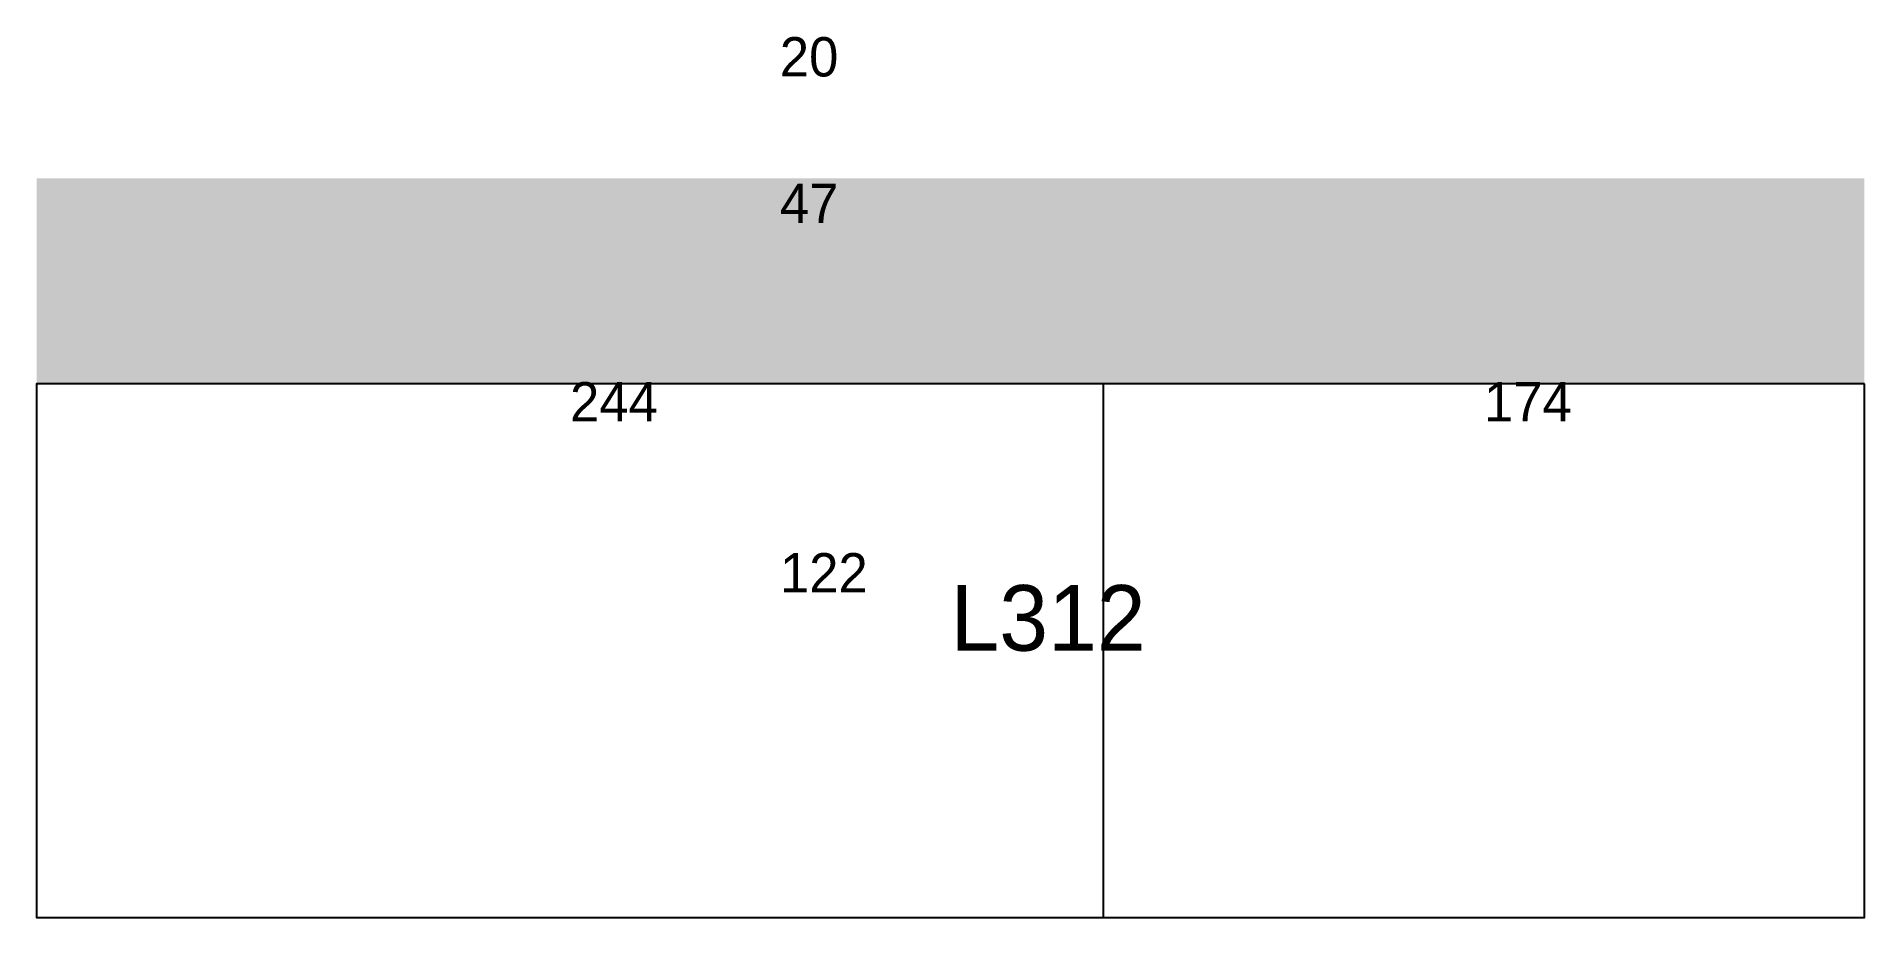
# Model space of a CAD drawing. Extents: x 4041 to 4459, y 2281 to 2482.
import ezdxf

# ---------------------------------------------------------------- set-up
doc = ezdxf.new("R2010")
doc.units = 0
for name, color, linetype in [('3', 3, 'Continuous'), ('4', 4, 'Continuous'), ('Hachura', 251, 'Continuous'), ('Painéis', 200, 'Continuous')]:
    doc.layers.add(name, color=color, linetype=linetype)

msp = doc.modelspace()

# ---------------------------------------------------------------- hatches: boundary and pattern name
at = {"layer": 'Hachura'}
h = msp.add_hatch(color=7, dxfattribs=at)
h.dxf.hatch_style = 1
h.paths.add_polyline_path([(4041.07, 2402.94), (4459.07, 2402.94), (4459.07, 2449.94), (4041.07, 2449.94)])

# ---------------------------------------------------------------- linework, layer by layer
at = {"layer": '3'}
for p, q in [((4459.07, 2402.94), (4041.07, 2402.94)), ((4041.07, 2402.94), (4041.07, 2280.94)), ((4285.07, 2280.94), (4285.07, 2402.94)), ((4459.07, 2280.94), (4459.07, 2402.94)), ((4041.07, 2280.94), (4459.07, 2280.94))]:
    msp.add_line(p, q, dxfattribs=at)
at = {"layer": '3', "lineweight": 25}
msp.add_lwpolyline([(4459.07, 2402.94), (4041.07, 2402.94), (4041.07, 2280.94), (4459.07, 2280.94)], close=True, dxfattribs=at)
at = {"layer": 'Painéis', "lineweight": 18}
msp.add_line((4285.07, 2280.94), (4285.07, 2402.94), dxfattribs=at)

# ---------------------------------------------------------------- texts
at = {"layer": '4'}
msp.add_text('L312', height=15, dxfattribs=at).set_placement((4250.07, 2341.94))
at = {"layer": 'Painéis'}
for s, p in [('20', (4211.04, 2473.26)), ('47', (4211.06, 2439.76)), ('244', (4163.07, 2394.37)), ('174', (4372.07, 2394.37)), ('122', (4211.07, 2355.26))]:
    msp.add_text(s, height=9, dxfattribs=at).set_placement(p)

doc.saveas('drawing.dxf')
